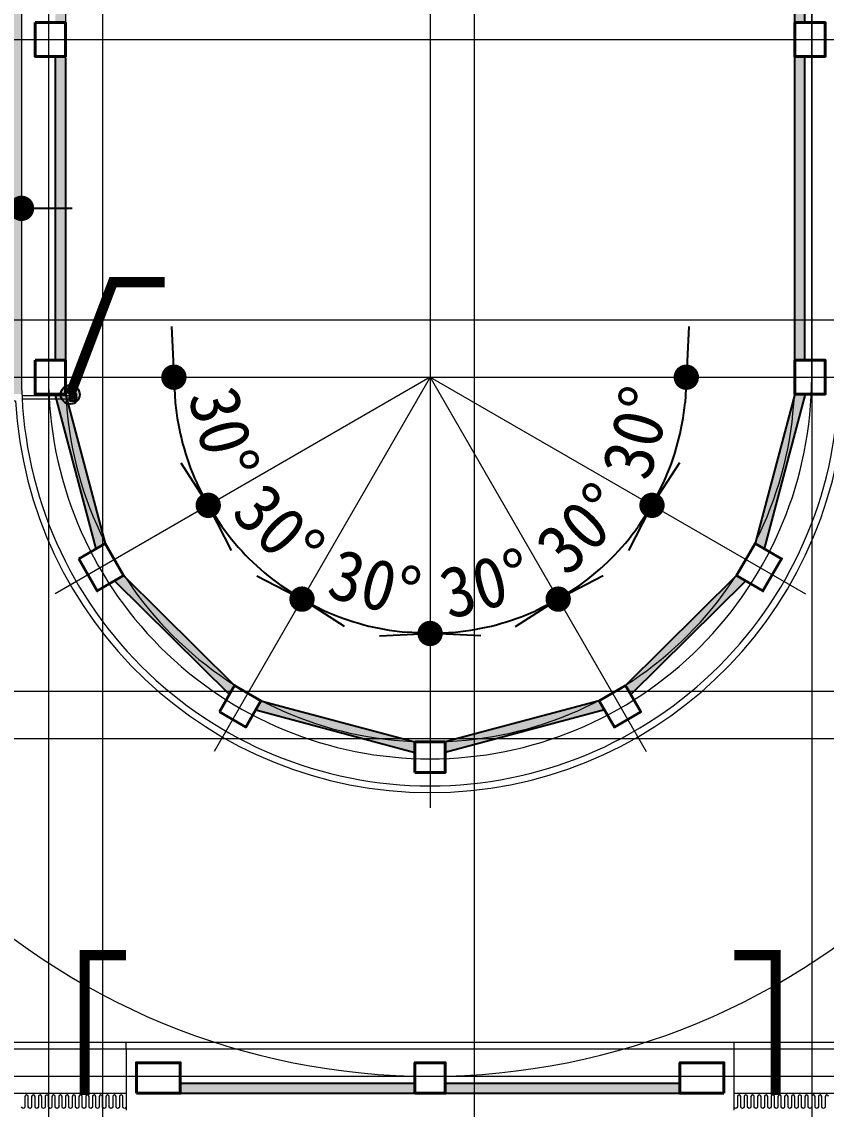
# Model space of a CAD drawing. Header units: millimetres. Extents: x 4739419 to 5837985, y 2291271 to 3446271.
# Drawn here: x 4874718 to 4898544, y 2443016 to 2475216 of the extents above; entities that cross this region are included whole.
import ezdxf

# ---------------------------------------------------------------- set-up
doc = ezdxf.new("R2010")
doc.units = ezdxf.units.MM
doc.layers.get('0').update_dxf_attribs({"color": 255})
for name, color, linetype, lineweight in [('A-DIMS', 9, 'Continuous', 25), ('A-XXXX-SYMB', 9, 'Continuous', 25), ('XR-평면도$0$A-CNTL', 9, 'Continuous', 15), ('XR-평면도$0$A-CONC-LIN1', 9, 'Continuous', 40), ('XR-평면도$0$A-ELEV-LIN2', 9, 'Continuous', 25), ('XR-평면도$0$A-ELEV-LIN3', 9, 'Continuous', 18), ('XR-평면도$0$A-XXXX-HID', 9, 'Continuous', 18)]:
    doc.layers.add(name, color=color, linetype=linetype, lineweight=lineweight)
doc.layers.add('XR-평면도$0$!!파라펫', color=9, linetype='Continuous')
doc.layers.add('XR-평면도$0$A-ELEV-PATT', color=9, linetype='Continuous')
doc.styles.add('돋움', font='')
doc.styles.get('돋움').set_extended_font_data('DotumChe')

# ---------------------------------------------------------------- blocks, each defined once
blk = doc.blocks.new('XR-평면도$0$RAMP_내려감(기준층) (220802)')
at = {"layer": 'XR-평면도$0$A-ELEV-PATT'}
h = blk.add_hatch(dxfattribs=at)
h.set_pattern_fill('HEX', color=256, scale=100, angle=135)
h.set_pattern_definition([(135, (-1188188.16, -722710.9), (-388.8564, -388.8564), [317.5, -635]), (255, (-1188188.16, -722710.9), (531.18773, -142.33132), [317.5, -635]), (195, (-1188412.67, -722486.4), (142.33132, -531.18773), [317.5, -635])])
edge = h.paths.add_edge_path()
edge.add_arc((0, -15000), 12100, 540, 542.3683)
edge.add_line((-12090, -15500), (-19900, -15500))
edge.add_line((-19900, -15500), (-19900, 15000))
edge.add_arc((0, 15000), 19900, 0, 180, ccw=False)
edge.add_line((19900, 15000), (19900, -15500))
edge.add_line((19900, -15500), (12090, -15500))
edge.add_arc((0, -15000), 12100, 717.6317, 720)
edge.add_line((12100, -15000), (12100, 15000))
edge.add_arc((0, 15000), 12100, 360, 540)
edge.add_line((-12100, 15000), (-12100, -15000))
at = {"layer": 'XR-평면도$0$A-CNTL', "ltscale": 300}
for points in [[(-11300, 40700), (-11300, -40700)], [(0, 40700), (0, -27755)], [(11300, 40700), (11300, -40700)], [(-25700, -5000), (25700, -5000)], [(-25700, -15000), (25700, -15000)], [(0, -15000), (-11102, -21410)], [(0, -15000), (-6398, -26082)], [(0, -15000), (6401, -26087)], [(0, -15000), (11116, -21418)], [(-24300, -25700), (25700, -25700)], [(-24300, -35700), (25100, -35700)]]:
    blk.add_lwpolyline(points, dxfattribs=at)
for points in [[(-20700, 15000), (-20700, -15000, 0.414214), (0, -35700, 0.414214), (20700, -15000), (20700, 15000, 0.414214), (0, 35700, 0.414214)], [(-11300, 15000), (-11300, -15000, 0.414214), (0, -26300, 0.414214), (11300, -15000), (11300, 15000, 0.414214), (0, 26300, 0.414214)]]:
    blk.add_lwpolyline(points, format="xyb", close=True, dxfattribs=at)
at = {"layer": 'XR-평면도$0$A-CONC-LIN1'}
for points in [[(-11700, -4500), (-10800, -4500), (-10800, -5500), (-11700, -5500)], [(10800, -4500), (11700, -4500), (11700, -5500), (10800, -5500)], [(-11700, -14500), (-10800, -14500), (-10800, -15500), (-11700, -15500)], [(10800, -14500), (11700, -14500), (11700, -15500), (10800, -15500)], [(-10407, -20374), (-9628, -19924), (-9078, -20876), (-9857, -21326)], [(9628, -19924), (10407, -20374), (9857, -21326), (9078, -20876)], [(-6240, -24907), (-5790, -24128), (-5010, -24578), (-5460, -25357)], [(5790, -24128), (6240, -24907), (5460, -25357), (5010, -24578)], [(-450, -26700), (-450, -25800), (450, -25800), (450, -26700)], [(-8700, -36200), (-7400, -36200), (-7400, -35300), (-8700, -35300)], [(-450, -36200), (450, -36200), (450, -35300), (-450, -35300)], [(8700, -36200), (7400, -36200), (7400, -35300), (8700, -35300)]]:
    blk.add_lwpolyline(points, close=True, dxfattribs=at)
at = {"layer": 'XR-평면도$0$A-ELEV-LIN2'}
for p, q in [((-11110, -15500), (-9897, -20079)), ((-10800, -15500), (-9628, -19924)), ((10800, -15500), (9628, -19924)), ((11110, -15500), (9897, -20079)), ((-5010, -24578), (-450, -25800)), ((5010, -24578), (450, -25800)), ((-5166, -24847), (-450, -26111)), ((5166, -24847), (450, -26111)), ((-7400, -35900), (-450, -35900)), ((450, -35900), (7400, -35900)), ((-7600, -36200), (-450, -36200)), ((450, -36200), (7600, -36200))]:
    blk.add_line(p, q, dxfattribs=at)
for points in [[(10800, -4500), (10800, 4500)], [(11100, -4500), (11100, 4500)], [(-11100, -5550), (-11100, -14500)], [(-10800, -5550), (-10800, -14500)], [(10800, -14500), (10800, -5500)], [(11100, -14500), (11100, -5500)], [(-5790, -24128), (-9078, -20876)], [(5790, -24128), (9078, -20876)], [(-5945, -24397), (-9347, -21032)], [(5945, -24397), (9347, -21032)]]:
    blk.add_lwpolyline(points, dxfattribs=at)
blk.add_lwpolyline([(-10677, -15700), (-10477, -15700), (-10477, -15500), (-10677, -15500)], close=True, dxfattribs=at)
blk.add_circle((-10577, -15600), 100, dxfattribs=at)
at = {"layer": 'XR-평면도$0$A-ELEV-LIN3'}
for p, q in [((-10677, -15700), (-10477, -15500)), ((-10677, -15500), (-10477, -15700)), ((-9000, -34900), (-9000, -34700)), ((9000, -34900), (9000, -34700))]:
    blk.add_line(p, q, dxfattribs=at)
for points in [[(-12100, 15000), (-12100, -15000, 0.414214), (0, -27100, 0.414214), (12100, -15000), (12100, 15000, 0.414214), (0, 27100, 0.414214)], [(-19700, -15700), (-12280, -15700, 0.397632), (0, -27300, 0.397632), (12280, -15700), (19700, -15700), (19700, -34700), (-19700, -34700)]]:
    blk.add_lwpolyline(points, format="xyb", close=True, dxfattribs=at)
for points in [[(19900, -34900), (-19900, -34900)], [(9000, -36700), (9000, -34900), (-9000, -34900), (-9000, -36700)], [(-19900, -36200), (-9000, -36200)], [(9000, -36200), (19900, -36200)]]:
    blk.add_lwpolyline(points, dxfattribs=at)
for points in [[(-9000, -36600), (-9000, -36600, -1), (-9100, -36600), (-9100, -36300, 1), (-9200, -36300), (-9200, -36600, -1), (-9300, -36600), (-9300, -36300, 1), (-9400, -36300), (-9400, -36600, -1), (-9500, -36600), (-9500, -36300, 1), (-9600, -36300), (-9600, -36600, -1), (-9700, -36600), (-9700, -36300, 1), (-9800, -36300), (-9800, -36600, -1), (-9900, -36600), (-9900, -36300, 1), (-10000, -36300), (-10000, -36600, -1), (-10100, -36600), (-10100, -36300, 1), (-10200, -36300), (-10200, -36600, -1), (-10300, -36600), (-10300, -36300, 1), (-10400, -36300), (-10400, -36600, -1), (-10500, -36600), (-10500, -36300, 1), (-10600, -36300), (-10600, -36600, -1), (-10700, -36600), (-10700, -36300, 1), (-10800, -36300), (-10800, -36600, -1), (-10900, -36600), (-10900, -36300, 1), (-11000, -36300), (-11000, -36600, -1), (-11100, -36600), (-11100, -36300, 1), (-11200, -36300), (-11200, -36600, -1), (-11300, -36600), (-11300, -36300, 1), (-11400, -36300), (-11400, -36600, -1), (-11500, -36600), (-11500, -36300, 1), (-11600, -36300), (-11600, -36600, -1), (-11700, -36600), (-11700, -36300, 1), (-11800, -36300), (-11800, -36600, -1), (-11900, -36600), (-11900, -36300, 1), (-12000, -36300), (-12000, -36600, -1), (-12100, -36600)], [(11800, -36300, 1), (11700, -36300), (11700, -36600, -1), (11600, -36600), (11600, -36300, 1), (11500, -36300), (11500, -36600, -1), (11400, -36600), (11400, -36300, 1), (11300, -36300), (11300, -36600, -1), (11200, -36600), (11200, -36300, 1), (11100, -36300), (11100, -36600, -1), (11000, -36600), (11000, -36300, 1), (10900, -36300), (10900, -36600, -1), (10800, -36600), (10800, -36300, 1), (10700, -36300), (10700, -36600, -1), (10600, -36600), (10600, -36300, 1), (10500, -36300), (10500, -36600, -1), (10400, -36600), (10400, -36300, 1), (10300, -36300), (10300, -36600, -1), (10200, -36600), (10200, -36300, 1), (10100, -36300), (10100, -36600, -1), (10000, -36600), (10000, -36300, 1), (9900, -36300), (9900, -36600, -1), (9800, -36600), (9800, -36300, 1), (9700, -36300), (9700, -36600, -1), (9600, -36600), (9600, -36300, 1), (9500, -36300), (9500, -36600, -1), (9400, -36600), (9400, -36300, 1), (9300, -36300), (9300, -36600, -1), (9200, -36600), (9200, -36300, 1), (9100, -36300), (9100, -36600, -1), (9000, -36600)]]:
    blk.add_lwpolyline(points, format="xyb", dxfattribs=at)
at = {"layer": 'XR-평면도$0$A-XXXX-HID', "ltscale": 100}
for points in [[(-10677, -15550), (-12087, -15550)], [(-10677, -15650), (-12083, -15650)]]:
    blk.add_lwpolyline(points, dxfattribs=at)
blk.add_circle((-10577, -15600), 50, dxfattribs=at)
blk = doc.blocks.new('XR-평면도$0$중심선(210216)')
at = {"layer": 'XR-평면도$0$A-CNTL', "ltscale": 300}
for points in [[(11000, 206000), (11000, -10000)], [(22000, 206000), (22000, -10000)], [(-10000, 130000), (186000, 130000)], [(-10000, 119000), (186000, 119000)]]:
    blk.add_lwpolyline(points, dxfattribs=at)
blk = doc.blocks.new('XR-평면도$0$3층진출파라펫')
at = {"layer": 'XR-평면도$0$!!파라펫'}
h = blk.add_hatch(color=9, dxfattribs=at)
h.dxf.hatch_style = 1
h.paths.add_polyline_path([(550903, 1195372), (551203, 1195372), (551203, 1186372), (550903, 1186372)])
h.paths.add_polyline_path([(529303, 1195372), (529303, 1186372), (529003, 1186372), (529003, 1195372), (529303, 1195372)])
h = blk.add_hatch(color=9, dxfattribs=at)
h.dxf.hatch_style = 1
h.paths.add_polyline_path([(550903, 1176372), (551203, 1176372), (551203, 1185372), (550903, 1185372)])
h.paths.add_polyline_path([(529303, 1176372), (529303, 1185372), (529003, 1185372), (529003, 1176372), (529303, 1176372)])
h = blk.add_hatch(color=9, dxfattribs=at)
h.dxf.hatch_style = 1
h.paths.add_polyline_path([(545892, 1166744), (549181, 1169995), (549450, 1169840), (546048, 1166475), (545892, 1166744)])
h.paths.add_polyline_path([(530755, 1169840), (531025, 1169995), (534313, 1166744), (534158, 1166475)])
h.paths.add_polyline_path([(540553, 1165072), (545113, 1166294), (545268, 1166025), (540553, 1164761)])
h.paths.add_polyline_path([(534937, 1166025), (535092, 1166294), (539653, 1165072), (539653, 1164761)])
h.paths.add_polyline_path([(549731, 1170948), (550903, 1175372), (551213, 1175372), (550000, 1170793)])
h.paths.add_polyline_path([(528992, 1175372), (529303, 1175372), (530475, 1170948), (530475, 1170948), (530206, 1170793)])
h = blk.add_hatch(color=9, dxfattribs=at)
h.dxf.hatch_style = 1
h.paths.add_polyline_path([(532703, 1154972), (539653, 1154972), (539653, 1154672), (532703, 1154672), (532703, 1154972)])
h.paths.add_polyline_path([(540553, 1154672), (540553, 1154972), (547503, 1154972), (547503, 1154672), (540553, 1154672)])
blk = doc.blocks.new('_CIDOT')
at = {"color": 0, "linetype": 'ByBlock'}
blk.add_line((2, 0), (-1, 0), dxfattribs=at)
at = {"color": 0, "linetype": 'ByBlock', "const_width": 0.5}
blk.add_lwpolyline([(-0.25, 0, 1), (0.25, 0, 1)], format="xyb", close=True, dxfattribs=at)

msp = doc.modelspace()

# ---------------------------------------------------------------- hatches: boundary and pattern name
at = {"layer": 'A-XXXX-SYMB'}
h = msp.add_hatch(color=256, dxfattribs=at)
h.dxf.hatch_style = 1
edge = h.paths.add_edge_path()
edge.add_ellipse((4876153.3, 2464176.9), major_axis=(281.2, 0), ratio=1, start_angle=0, end_angle=360)
h = msp.add_hatch(color=256, dxfattribs=at)
h.dxf.hatch_style = 1
edge = h.paths.add_edge_path()
edge.add_ellipse((4876153.3, 2464176.9), major_axis=(281.2, 0), ratio=1, start_angle=0, end_angle=360)

# ---------------------------------------------------------------- linework, layer by layer
at = {"const_width": 300}
for points in [[(4876153.3, 2464176.9), (4877419.1, 2467506.4), (4878950.3, 2467506.4)], [(4876578.6, 2443440.4), (4876578.6, 2447576.9), (4877803.6, 2447576.9)], [(4897045.1, 2443440.4), (4897045.1, 2447576.9), (4895820.1, 2447576.9)]]:
    msp.add_lwpolyline(points, dxfattribs=at)
at = {"layer": 'A-DIMS'}
for start, end in [(185.666, 204.334), (335.666, 354.334), (215.666, 234.334), (305.666, 324.334), (245.666, 264.334), (275.666, 294.334)]:
    msp.add_arc((4886811.8, 2464691.2), 7587.2, start, end, dxfattribs=at)
at = {"layer": 'A-XXXX-SYMB'}
msp.add_circle((4876153.3, 2464176.9), 281.2, dxfattribs=at)
msp.add_circle((4876153.3, 2464176.9), 281.2, dxfattribs=at)
at = {"layer": 'XR-평면도$0$A-ELEV-LIN3'}
msp.add_lwpolyline([(4876011.8, 2494691.2), (4876011.8, 2464691.2, 0.4142136), (4886811.8, 2453891.2, 0.4142136), (4897611.8, 2464691.2), (4897611.8, 2494691.2, 0.4142136), (4886811.8, 2505491.2, 0.4142136)], format="xyb", close=True, dxfattribs=at)
msp.add_lwpolyline([(4876011.8, 2494691.2), (4876011.8, 2464691.2, 0.4142136), (4886811.8, 2453891.2, 0.4142136), (4897611.8, 2464691.2), (4897611.8, 2494691.2, 0.4142136), (4886811.8, 2505491.2, 0.4142136)], format="xyb", close=True, dxfattribs=at)
msp.add_lwpolyline([(4876011.8, 2494691.2), (4876011.8, 2464691.2, 0.4142136), (4886811.8, 2453891.2, 0.4142136), (4897611.8, 2464691.2), (4897611.8, 2494691.2, 0.4142136), (4886811.8, 2505491.2, 0.4142136)], format="xyb", close=True, dxfattribs=at)

# ---------------------------------------------------------------- block references
for name, p in [('XR-평면도$0$RAMP_내려감(기준층) (220802)', (4886811.8, 2479691.2)), ('XR-평면도$0$3층진출파라펫', (4346709, 1288819.5)), ('XR-평면도$0$3층진출파라펫', (4346709, 1288819.5)), ('XR-평면도$0$3층진출파라펫', (4346709, 1288819.5))]:
    msp.add_blockref(name, p)
at = {"layer": 'A-DIMS'}
for p, xscale, yscale, zscale, rotation in [((4874711.8, 2469691.2), 750.0000000000001, 750.0000000000001, 750.0000000000001, 359.9999710073349), ((4879224.6, 2464691.2), 749.9999999999999, 749.9999999999999, 749.9999999999999, 92.83300211586582), ((4894399.1, 2464691.2), 750, 750, 750, 87.16699788413507), ((4880241.1, 2460897.6), 749.9999999999999, 749.9999999999999, 749.9999999999999, 122.8330024483249), ((4893382.6, 2460897.6), 750, 750, 750, 57.16699755167728), ((4880241.1, 2460897.6), 750.0000000000001, 750.0000000000001, 750.0000000000001, 297.1669978841356), ((4893382.6, 2460897.6), 749.9999999999999, 749.9999999999999, 749.9999999999999, 242.8330021158665), ((4883018.2, 2458120.5), 750, 750, 750, 152.8330024483247), ((4890605.4, 2458120.5), 750, 750, 750, 27.16699755167529), ((4883018.2, 2458120.5), 750.0000000000001, 750.0000000000001, 750.0000000000001, 327.1669975516746), ((4890605.4, 2458120.5), 749.9999999999999, 749.9999999999999, 749.9999999999999, 212.8330024483252), ((4886811.8, 2457104), 750, 750, 750, 182.8330024483246), ((4886811.8, 2457104), 750, 750, 750, 357.1669975516755)]:
    msp.add_blockref('_CIDOT', p, dxfattribs=dict(at, xscale=xscale, yscale=yscale, zscale=zscale, rotation=rotation))
at = {"layer": 'XR-평면도$0$A-CNTL'}
msp.add_blockref('XR-평면도$0$중심선(210216)', (4866111.8, 2336391.2), dxfattribs=at)

# ---------------------------------------------------------------- texts
at = {"layer": 'A-DIMS', "color": 0, "char_height": 1500, "attachment_point": 5, "style": '돋움'}
for insert, rotation in [((4880691.5, 2463051.3), 285), ((4892932.2, 2463051.3), 75), ((4882331.4, 2460210.8), 315), ((4891292.2, 2460210.8), 45), ((4885171.9, 2458570.9), 345), ((4888451.7, 2458570.9), 15)]:
    msp.add_mtext('\\A1;30°', dxfattribs=dict(at, insert=insert, rotation=rotation))

doc.saveas('drawing.dxf')
